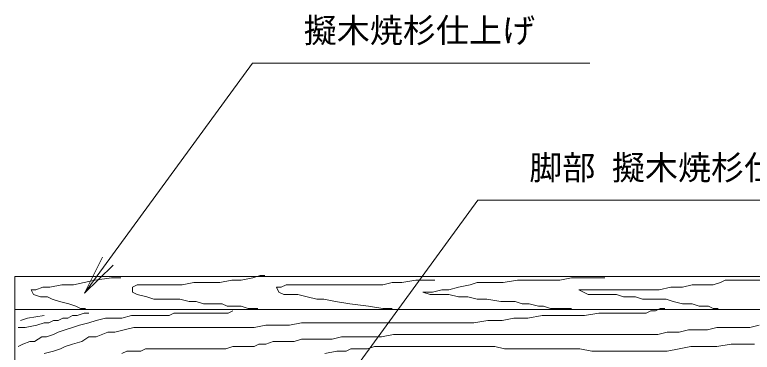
# Model space of a CAD drawing. Units: millimetres at full size, sheet at 1:20; details may follow other scales. Extents: x 0 to 8400, y 0 to 5940.
# Drawn here: x 1305 to 2420, y 2368 to 2878 of the extents above; entities that cross this region are included whole.
import ezdxf
from ezdxf.enums import TextEntityAlignment as Align

# ---------------------------------------------------------------- set-up
doc = ezdxf.new("R2010")
doc.units = ezdxf.units.MM
doc.header["$LTSCALE"] = 20
doc.layers.add('D-STR', color=1, linetype='Continuous', lineweight=13)
doc.layers.add('D-STR-HTXT', color=7, linetype='Continuous', lineweight=13)
doc.styles.add('ＭＳ ゴシック', font='')
doc.styles.get('ＭＳ ゴシック').set_extended_font_data('MS Gothic')

# ---------------------------------------------------------------- blocks, each defined once
blk = doc.blocks.new('open_arrow')
at = {"color": 0, "linetype": 'Continuous', "lineweight": -2}
blk.add_lwpolyline([(7.5, 1.25), (0, 0), (7.5, -1.25)], dxfattribs=at)

msp = doc.modelspace()

# ---------------------------------------------------------------- linework, layer by layer
at = {"layer": 'D-STR'}
for p, q in [((1304.53, 2332.74), (1304.53, 2482.74)), ((1304.53, 2482.74), (3104.53, 2482.74)), ((1450.69, 2480.46), (1425.68, 2476.89)), ((1464.97, 2480.46), (1450.69, 2480.46)), ((1664.99, 2480.46), (1647.13, 2476.89)), ((1675.7, 2484.03), (1664.99, 2480.46)), ((1682.85, 2484.03), (1675.7, 2484.03)), ((2147.17, 2480.46), (2129.31, 2476.89)), ((2165.03, 2480.46), (2147.17, 2480.46)), ((2175.74, 2480.46), (2165.03, 2480.46)), ((2190.03, 2480.46), (2175.74, 2480.46)), ((2197.17, 2480.46), (2190.03, 2480.46)), ((1347.11, 2466.17), (1336.39, 2462.6)), ((1357.82, 2466.17), (1347.11, 2466.17)), ((1375.68, 2469.75), (1357.82, 2466.17)), ((1393.54, 2469.75), (1375.68, 2469.75)), ((1425.68, 2476.89), (1393.54, 2469.75)), ((1489.98, 2469.75), (1482.83, 2466.17)), ((1482.83, 2466.17), (1482.83, 2459.03)), ((1497.12, 2469.75), (1489.98, 2469.75)), ((1507.83, 2469.75), (1497.12, 2469.75)), ((1522.12, 2469.75), (1507.83, 2469.75)), ((1536.41, 2469.75), (1522.12, 2469.75)), ((1557.84, 2469.75), (1536.41, 2469.75)), ((1575.7, 2473.32), (1557.84, 2469.75)), ((1593.55, 2473.32), (1575.7, 2473.32)), ((1614.98, 2473.32), (1593.55, 2473.32)), ((1632.84, 2476.89), (1614.98, 2473.32)), ((1647.13, 2476.89), (1632.84, 2476.89)), ((1707.85, 2466.17), (1700.71, 2466.17)), ((1700.71, 2466.17), (1704.28, 2459.03)), ((1714.99, 2469.75), (1707.85, 2466.17)), ((1722.14, 2469.75), (1714.99, 2469.75)), ((1736.42, 2469.75), (1722.14, 2469.75)), ((1754.28, 2469.75), (1736.42, 2469.75)), ((1772.14, 2469.75), (1754.28, 2469.75)), ((1793.57, 2469.75), (1772.14, 2469.75)), ((1811.43, 2469.75), (1793.57, 2469.75)), ((1832.86, 2469.75), (1811.43, 2469.75)), ((1847.15, 2469.75), (1832.86, 2469.75)), ((1861.43, 2469.75), (1847.15, 2469.75)), ((1875.72, 2473.32), (1861.43, 2469.75)), ((1890.01, 2473.32), (1875.72, 2473.32)), ((1911.44, 2476.89), (1890.01, 2473.32)), ((1932.87, 2476.89), (1911.44, 2476.89)), ((1940.01, 2476.89), (1932.87, 2476.89)), ((1975.73, 2466.17), (1961.44, 2462.6)), ((1993.59, 2469.75), (1975.73, 2466.17)), ((2004.3, 2473.32), (1993.59, 2469.75)), ((2018.59, 2473.32), (2004.3, 2473.32)), ((2029.3, 2473.32), (2018.59, 2473.32)), ((2043.59, 2473.32), (2029.3, 2473.32)), ((2065.02, 2476.89), (2043.59, 2473.32)), ((2079.31, 2476.89), (2065.02, 2476.89)), ((2093.59, 2476.89), (2079.31, 2476.89)), ((2111.45, 2476.89), (2093.59, 2476.89)), ((2129.31, 2476.89), (2111.45, 2476.89)), ((2297.18, 2466.17), (2279.32, 2462.6)), ((2315.04, 2466.17), (2297.18, 2466.17)), ((2329.32, 2469.75), (2315.04, 2466.17)), ((2343.61, 2469.75), (2329.32, 2469.75)), ((2361.47, 2469.75), (2343.61, 2469.75)), ((2372.19, 2473.32), (2361.47, 2469.75)), ((2379.33, 2476.89), (2372.19, 2473.32)), ((2390.04, 2476.89), (2379.33, 2476.89)), ((2400.76, 2476.89), (2390.04, 2476.89)), ((2418.62, 2476.89), (2400.76, 2476.89)), ((2436.48, 2476.89), (2418.62, 2476.89)), ((1336.39, 2462.6), (1329.25, 2462.6)), ((1329.25, 2462.6), (1332.82, 2455.46)), ((1332.82, 2455.46), (1343.54, 2451.89)), ((1482.83, 2459.03), (1489.98, 2455.46)), ((1489.98, 2455.46), (1504.26, 2451.89)), ((1704.28, 2459.03), (1711.42, 2455.46)), ((1711.42, 2455.46), (1725.71, 2455.46)), ((1725.71, 2455.46), (1732.85, 2455.46)), ((1732.85, 2455.46), (1747.14, 2451.89)), ((1929.29, 2459.03), (1922.15, 2459.03)), ((1922.15, 2459.03), (1932.87, 2455.46)), ((1936.44, 2459.03), (1929.29, 2459.03)), ((1932.87, 2455.46), (1943.58, 2455.46)), ((1950.72, 2462.6), (1936.44, 2459.03)), ((1943.58, 2455.46), (1954.3, 2455.46)), ((1961.44, 2462.6), (1950.72, 2462.6)), ((1954.3, 2455.46), (1961.44, 2455.46)), ((1961.44, 2455.46), (1975.73, 2451.89)), ((2168.6, 2462.6), (2157.88, 2462.6)), ((2157.88, 2462.6), (2165.03, 2459.03)), ((2165.03, 2459.03), (2172.17, 2455.46)), ((2186.46, 2462.6), (2168.6, 2462.6)), ((2172.17, 2455.46), (2182.89, 2455.46)), ((2182.89, 2455.46), (2190.03, 2455.46)), ((2197.17, 2462.6), (2186.46, 2462.6)), ((2190.03, 2455.46), (2197.17, 2455.46)), ((2207.89, 2462.6), (2197.17, 2462.6)), ((2197.17, 2455.46), (2204.32, 2455.46)), ((2204.32, 2455.46), (2215.03, 2455.46)), ((2229.32, 2462.6), (2207.89, 2462.6)), ((2215.03, 2455.46), (2225.75, 2451.89)), ((2250.75, 2462.6), (2229.32, 2462.6)), ((2265.03, 2462.6), (2250.75, 2462.6)), ((2279.32, 2462.6), (2265.03, 2462.6)), ((1343.54, 2451.89), (1354.25, 2451.89)), ((1354.25, 2451.89), (1361.39, 2448.32)), ((1361.39, 2448.32), (1372.11, 2444.74)), ((1372.11, 2444.74), (1386.4, 2441.17)), ((1504.26, 2451.89), (1514.98, 2448.32)), ((1514.98, 2448.32), (1525.69, 2448.32)), ((1525.69, 2448.32), (1539.98, 2448.32)), ((1539.98, 2448.32), (1554.27, 2448.32)), ((1554.27, 2448.32), (1568.55, 2444.74)), ((1568.55, 2444.74), (1579.27, 2444.74)), ((1579.27, 2444.74), (1589.98, 2441.17)), ((1747.14, 2451.89), (1761.42, 2448.32)), ((1761.42, 2448.32), (1772.14, 2448.32)), ((1772.14, 2448.32), (1790, 2444.74)), ((1790, 2444.74), (1811.43, 2441.17)), ((1975.73, 2451.89), (1990.01, 2451.89)), ((1990.01, 2451.89), (2004.3, 2448.32)), ((2004.3, 2448.32), (2018.59, 2448.32)), ((2018.59, 2448.32), (2040.02, 2444.74)), ((2040.02, 2444.74), (2050.73, 2444.74)), ((2050.73, 2444.74), (2061.45, 2444.74)), ((2061.45, 2444.74), (2072.16, 2441.17)), ((2225.75, 2451.89), (2236.46, 2451.89)), ((2236.46, 2451.89), (2243.6, 2451.89)), ((2243.6, 2451.89), (2254.32, 2448.32)), ((2254.32, 2448.32), (2261.46, 2448.32)), ((2261.46, 2448.32), (2272.18, 2448.32)), ((2272.18, 2448.32), (2290.04, 2448.32)), ((2290.04, 2448.32), (2300.75, 2444.74)), ((2300.75, 2444.74), (2315.04, 2441.17)), ((1304.53, 2432.74), (3104.53, 2432.74)), ((1386.4, 2441.17), (1397.11, 2437.6)), ((1397.11, 2437.6), (1404.25, 2434.03)), ((1404.25, 2434.03), (1411.4, 2434.03)), ((1589.98, 2441.17), (1604.27, 2441.17)), ((1604.27, 2441.17), (1618.56, 2441.17)), ((1618.56, 2441.17), (1625.7, 2437.6)), ((1625.7, 2437.6), (1632.84, 2437.6)), ((1632.84, 2437.6), (1639.99, 2437.6)), ((1639.99, 2437.6), (1647.13, 2437.6)), ((1647.13, 2437.6), (1657.85, 2434.03)), ((1657.85, 2434.03), (1664.99, 2434.03)), ((1664.99, 2434.03), (1672.13, 2434.03)), ((1811.43, 2441.17), (1840, 2437.6)), ((1840, 2437.6), (1861.43, 2434.03)), ((1861.43, 2434.03), (1868.58, 2434.03)), ((1868.58, 2434.03), (1875.72, 2434.03)), ((2072.16, 2441.17), (2082.88, 2441.17)), ((2082.88, 2441.17), (2097.16, 2437.6)), ((2097.16, 2437.6), (2104.31, 2437.6)), ((2104.31, 2437.6), (2115.02, 2434.03)), ((2115.02, 2434.03), (2122.17, 2434.03)), ((2122.17, 2434.03), (2129.31, 2434.03)), ((2129.31, 2434.03), (2140.02, 2434.03)), ((2140.02, 2434.03), (2147.17, 2434.03)), ((2273.96, 2430.46), (2281.11, 2434.03)), ((2281.11, 2434.03), (2288.25, 2434.03)), ((2315.04, 2441.17), (2322.18, 2441.17)), ((2322.18, 2441.17), (2329.32, 2441.17)), ((2329.32, 2441.17), (2340.04, 2437.6)), ((2340.04, 2437.6), (2347.18, 2437.6)), ((2347.18, 2437.6), (2354.33, 2437.6)), ((2354.33, 2437.6), (2361.47, 2434.03)), ((2361.47, 2434.03), (2368.61, 2434.03)), ((1323.89, 2419.74), (1348.89, 2423.31)), ((1384.61, 2419.74), (1391.75, 2423.31)), ((1391.75, 2423.31), (1398.9, 2423.31)), ((1398.9, 2423.31), (1409.61, 2426.89)), ((1409.61, 2426.89), (1416.76, 2426.89)), ((1466.76, 2419.74), (1481.05, 2423.31)), ((1481.05, 2423.31), (1491.76, 2423.31)), ((1491.76, 2423.31), (1498.9, 2423.31)), ((1498.9, 2423.31), (1509.62, 2423.31)), ((1509.62, 2423.31), (1516.76, 2423.31)), ((1516.76, 2423.31), (1523.91, 2423.31)), ((1523.91, 2423.31), (1531.05, 2423.31)), ((1531.05, 2423.31), (1538.19, 2423.31)), ((1538.19, 2423.31), (1545.34, 2426.89)), ((1545.34, 2426.89), (1552.48, 2426.89)), ((1552.48, 2426.89), (1563.2, 2426.89)), ((1563.2, 2426.89), (1573.91, 2426.89)), ((1573.91, 2426.89), (1588.2, 2426.89)), ((1588.2, 2426.89), (1598.91, 2426.89)), ((1598.91, 2426.89), (1606.06, 2426.89)), ((1606.06, 2426.89), (1613.2, 2426.89)), ((1613.2, 2426.89), (1620.34, 2426.89)), ((1620.34, 2426.89), (1627.49, 2426.89)), ((1627.49, 2426.89), (1634.63, 2430.46)), ((2081.09, 2419.74), (2102.52, 2423.31)), ((2102.52, 2423.31), (2123.95, 2423.31)), ((2123.95, 2423.31), (2145.38, 2423.31)), ((2145.38, 2423.31), (2166.81, 2423.31)), ((2166.81, 2423.31), (2188.24, 2426.89)), ((2188.24, 2426.89), (2202.53, 2426.89)), ((2202.53, 2426.89), (2209.67, 2426.89)), ((2209.67, 2426.89), (2220.39, 2426.89)), ((2220.39, 2426.89), (2231.1, 2426.89)), ((2231.1, 2426.89), (2238.25, 2426.89)), ((2238.25, 2426.89), (2245.39, 2426.89)), ((2245.39, 2426.89), (2252.53, 2426.89)), ((2252.53, 2426.89), (2259.68, 2426.89)), ((2259.68, 2426.89), (2266.82, 2430.46)), ((2266.82, 2430.46), (2273.96, 2430.46)), ((1313.18, 2416.17), (1323.89, 2419.74)), ((1338.18, 2409.03), (1348.89, 2412.6)), ((1348.89, 2412.6), (1356.04, 2412.6)), ((1356.04, 2412.6), (1363.18, 2416.17)), ((1363.18, 2416.17), (1370.32, 2416.17)), ((1370.32, 2416.17), (1377.47, 2419.74)), ((1377.47, 2419.74), (1384.61, 2419.74)), ((1402.47, 2409.03), (1416.76, 2412.6)), ((1416.76, 2412.6), (1427.47, 2416.17)), ((1427.47, 2416.17), (1441.76, 2419.74)), ((1441.76, 2419.74), (1452.47, 2419.74)), ((1452.47, 2419.74), (1466.76, 2419.74)), ((1720.35, 2409.03), (1738.21, 2412.6)), ((1738.21, 2412.6), (1752.5, 2412.6)), ((1752.5, 2412.6), (1766.78, 2412.6)), ((1766.78, 2412.6), (1784.64, 2412.6)), ((1784.64, 2412.6), (1802.5, 2412.6)), ((1802.5, 2412.6), (1827.5, 2412.6)), ((1827.5, 2412.6), (1845.36, 2412.6)), ((1845.36, 2412.6), (1866.79, 2412.6)), ((1866.79, 2412.6), (1884.65, 2412.6)), ((1884.65, 2412.6), (1909.65, 2412.6)), ((1909.65, 2412.6), (1931.08, 2412.6)), ((1931.08, 2412.6), (1948.94, 2412.6)), ((1948.94, 2412.6), (1973.94, 2412.6)), ((1973.94, 2412.6), (1998.94, 2412.6)), ((1998.94, 2412.6), (2020.37, 2416.17)), ((2020.37, 2416.17), (2041.8, 2416.17)), ((2041.8, 2416.17), (2059.66, 2419.74)), ((2059.66, 2419.74), (2081.09, 2419.74)), ((1309.6, 2405.46), (1320.32, 2405.46)), ((1320.32, 2405.46), (1338.18, 2409.03)), ((1370.32, 2398.31), (1381.04, 2401.88)), ((1381.04, 2401.88), (1391.75, 2405.46)), ((1391.75, 2405.46), (1402.47, 2409.03)), ((1456.04, 2398.31), (1470.33, 2401.88)), ((1470.33, 2401.88), (1484.62, 2405.46)), ((1484.62, 2405.46), (1495.33, 2405.46)), ((1495.33, 2405.46), (1509.62, 2405.46)), ((1509.62, 2405.46), (1527.48, 2405.46)), ((1527.48, 2405.46), (1538.19, 2405.46)), ((1538.19, 2405.46), (1559.62, 2405.46)), ((1559.62, 2405.46), (1577.48, 2405.46)), ((1577.48, 2405.46), (1588.2, 2405.46)), ((1588.2, 2405.46), (1602.48, 2405.46)), ((1602.48, 2405.46), (1616.77, 2405.46)), ((1616.77, 2405.46), (1634.63, 2405.46)), ((1634.63, 2405.46), (1652.49, 2405.46)), ((1652.49, 2405.46), (1666.77, 2405.46)), ((1666.77, 2405.46), (1684.63, 2409.03)), ((1684.63, 2409.03), (1702.49, 2409.03)), ((1702.49, 2409.03), (1720.35, 2409.03)), ((2309.68, 2398.31), (2323.97, 2401.88)), ((2323.97, 2401.88), (2341.83, 2401.88)), ((2341.83, 2401.88), (2352.54, 2401.88)), ((2352.54, 2401.88), (2366.83, 2405.46)), ((2366.83, 2405.46), (2381.11, 2405.46)), ((2381.11, 2405.46), (2402.54, 2405.46)), ((2402.54, 2405.46), (2416.83, 2405.46)), ((2416.83, 2405.46), (2431.12, 2409.03)), ((1334.61, 2384.03), (1345.32, 2391.17)), ((1345.32, 2391.17), (1352.46, 2391.17)), ((1352.46, 2391.17), (1363.18, 2394.74)), ((1363.18, 2394.74), (1370.32, 2398.31)), ((1406.04, 2384.03), (1416.76, 2391.17)), ((1416.76, 2391.17), (1427.47, 2391.17)), ((1427.47, 2391.17), (1445.33, 2398.31)), ((1445.33, 2398.31), (1456.04, 2398.31)), ((1784.64, 2387.6), (1798.93, 2391.17)), ((1798.93, 2391.17), (1809.64, 2391.17)), ((1809.64, 2391.17), (1823.93, 2391.17)), ((1823.93, 2391.17), (1831.07, 2391.17)), ((1831.07, 2391.17), (1841.79, 2391.17)), ((1841.79, 2391.17), (1852.5, 2391.17)), ((1852.5, 2391.17), (1859.65, 2391.17)), ((1859.65, 2391.17), (1877.5, 2394.74)), ((1877.5, 2394.74), (1888.22, 2394.74)), ((1888.22, 2394.74), (1902.51, 2394.74)), ((1902.51, 2394.74), (1916.79, 2394.74)), ((1916.79, 2394.74), (1931.08, 2394.74)), ((1931.08, 2394.74), (1952.51, 2394.74)), ((1952.51, 2394.74), (1966.8, 2394.74)), ((1966.8, 2394.74), (1981.08, 2394.74)), ((1981.08, 2394.74), (1995.37, 2394.74)), ((1995.37, 2394.74), (2006.09, 2394.74)), ((2006.09, 2394.74), (2027.52, 2394.74)), ((2027.52, 2394.74), (2045.37, 2394.74)), ((2045.37, 2394.74), (2063.23, 2394.74)), ((2063.23, 2394.74), (2077.52, 2394.74)), ((2077.52, 2394.74), (2091.81, 2394.74)), ((2091.81, 2394.74), (2113.24, 2394.74)), ((2113.24, 2394.74), (2131.1, 2394.74)), ((2131.1, 2394.74), (2138.24, 2394.74)), ((2138.24, 2394.74), (2148.95, 2394.74)), ((2148.95, 2394.74), (2166.81, 2394.74)), ((2166.81, 2394.74), (2181.1, 2394.74)), ((2181.1, 2394.74), (2188.24, 2394.74)), ((2188.24, 2394.74), (2202.53, 2394.74)), ((2202.53, 2394.74), (2213.24, 2394.74)), ((2213.24, 2394.74), (2223.96, 2394.74)), ((2223.96, 2394.74), (2238.25, 2394.74)), ((2238.25, 2394.74), (2248.96, 2394.74)), ((2248.96, 2394.74), (2259.68, 2394.74)), ((2259.68, 2394.74), (2277.54, 2394.74)), ((2277.54, 2394.74), (2291.82, 2398.31)), ((2291.82, 2398.31), (2309.68, 2398.31)), ((1309.6, 2376.88), (1316.75, 2380.45)), ((1316.75, 2380.45), (1327.46, 2384.03)), ((1327.46, 2384.03), (1334.61, 2384.03)), ((1373.9, 2373.31), (1381.04, 2376.88)), ((1381.04, 2376.88), (1391.75, 2380.45)), ((1391.75, 2380.45), (1406.04, 2384.03)), ((1623.91, 2373.31), (1634.63, 2376.88)), ((1634.63, 2376.88), (1641.77, 2376.88)), ((1641.77, 2376.88), (1652.49, 2376.88)), ((1652.49, 2376.88), (1666.77, 2376.88)), ((1666.77, 2376.88), (1673.92, 2380.45)), ((1673.92, 2380.45), (1684.63, 2380.45)), ((1684.63, 2380.45), (1695.35, 2384.03)), ((1695.35, 2384.03), (1702.49, 2384.03)), ((1702.49, 2384.03), (1713.21, 2384.03)), ((1713.21, 2384.03), (1727.49, 2384.03)), ((1727.49, 2384.03), (1738.21, 2387.6)), ((1738.21, 2387.6), (1752.5, 2387.6)), ((1752.5, 2387.6), (1759.64, 2387.6)), ((1759.64, 2387.6), (1770.35, 2387.6)), ((1770.35, 2387.6), (1784.64, 2387.6)), ((1838.22, 2373.31), (1848.93, 2376.88)), ((1848.93, 2376.88), (1863.22, 2376.88)), ((1863.22, 2376.88), (1881.08, 2376.88)), ((1881.08, 2376.88), (1895.36, 2376.88)), ((1895.36, 2376.88), (1909.65, 2376.88)), ((1909.65, 2376.88), (1927.51, 2376.88)), ((1927.51, 2376.88), (1945.37, 2376.88)), ((1945.37, 2376.88), (1959.65, 2376.88)), ((1959.65, 2376.88), (1973.94, 2376.88)), ((1973.94, 2376.88), (1995.37, 2376.88)), ((1995.37, 2376.88), (2013.23, 2376.88)), ((2013.23, 2376.88), (2031.09, 2376.88)), ((2031.09, 2376.88), (2045.37, 2373.31)), ((2309.68, 2373.31), (2327.54, 2376.88)), ((2327.54, 2376.88), (2348.97, 2376.88)), ((2348.97, 2376.88), (2366.83, 2376.88)), ((2366.83, 2376.88), (2388.26, 2380.45)), ((2388.26, 2380.45), (2402.54, 2380.45)), ((2402.54, 2380.45), (2423.97, 2380.45)), ((1348.89, 2366.17), (1363.18, 2369.74)), ((1363.18, 2369.74), (1373.9, 2373.31)), ((1466.76, 2366.17), (1473.9, 2369.74)), ((1473.9, 2369.74), (1488.19, 2369.74)), ((1488.19, 2369.74), (1495.33, 2369.74)), ((1495.33, 2369.74), (1502.48, 2373.31)), ((1502.48, 2373.31), (1516.76, 2373.31)), ((1516.76, 2373.31), (1523.91, 2373.31)), ((1523.91, 2373.31), (1538.19, 2373.31)), ((1538.19, 2373.31), (1545.34, 2373.31)), ((1545.34, 2373.31), (1552.48, 2373.31)), ((1552.48, 2373.31), (1559.62, 2373.31)), ((1559.62, 2373.31), (1566.77, 2373.31)), ((1566.77, 2373.31), (1573.91, 2373.31)), ((1573.91, 2373.31), (1584.63, 2373.31)), ((1584.63, 2373.31), (1595.34, 2373.31)), ((1595.34, 2373.31), (1606.06, 2373.31)), ((1606.06, 2373.31), (1616.77, 2373.31)), ((1616.77, 2373.31), (1623.91, 2373.31)), ((1773.93, 2366.17), (1791.78, 2369.74)), ((1791.78, 2369.74), (1806.07, 2369.74)), ((1806.07, 2369.74), (1813.21, 2373.31)), ((1813.21, 2373.31), (1823.93, 2373.31)), ((1823.93, 2373.31), (1838.22, 2373.31)), ((2045.37, 2373.31), (2059.66, 2373.31)), ((2059.66, 2373.31), (2073.95, 2373.31)), ((2073.95, 2373.31), (2088.24, 2373.31)), ((2088.24, 2373.31), (2113.24, 2373.31)), ((2113.24, 2373.31), (2131.1, 2373.31)), ((2131.1, 2373.31), (2141.81, 2373.31)), ((2141.81, 2373.31), (2159.67, 2373.31)), ((2159.67, 2373.31), (2177.53, 2369.74)), ((2177.53, 2369.74), (2188.24, 2369.74)), ((2188.24, 2369.74), (2216.82, 2369.74)), ((2216.82, 2369.74), (2238.25, 2369.74)), ((2238.25, 2369.74), (2259.68, 2369.74)), ((2259.68, 2369.74), (2273.96, 2369.74)), ((2273.96, 2369.74), (2291.82, 2369.74)), ((2291.82, 2369.74), (2309.68, 2373.31))]:
    msp.add_line(p, q, dxfattribs=at)
at = {"layer": 'D-STR-HTXT'}
for points in [[(1409.84, 2457.25), (1664.08, 2805.19), (1724.08, 2805.19), (2174.58, 2805.19)], [(1751.08, 2249.75), (2005.32, 2597.69), (2065.32, 2597.69), (2678.01, 2597.69)]]:
    msp.add_lwpolyline(points, dxfattribs=at)

# ---------------------------------------------------------------- block references
at = {"layer": 'D-STR-HTXT', "xscale": 8, "yscale": 8, "rotation": 53.8}
msp.add_blockref('open_arrow', (1409.84, 2457.25), dxfattribs=at)

# ---------------------------------------------------------------- texts
at = {"layer": 'D-STR-HTXT', "style": 'ＭＳ ゴシック'}
for s, p in [('擬木焼杉仕上げ', (1741.83, 2872.94)), ('脚部 擬木焼杉仕上げ', (2083.07, 2665.45))]:
    msp.add_text(s, height=36.66, dxfattribs=at).set_placement(p, align=Align.TOP_LEFT)

doc.saveas('drawing.dxf')
